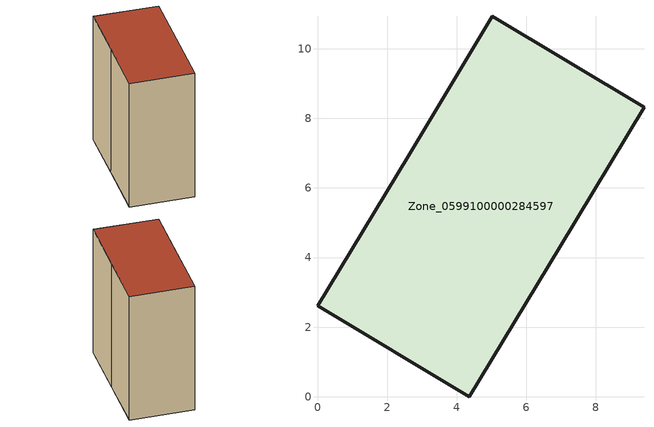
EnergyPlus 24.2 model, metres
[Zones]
Zone_0599100000284597
 floor ground (C_G): 6.97,4.29 4.36,0 0,2.61 2.61,6.91 5.02,10.93 9.38,8.32 z0
 wall outside (C_F): 4.36,0 6.97,4.29 9.38,8.32 5.02,10.93 2.61,6.91 0,2.61 4.36,0 z0:10.87
 roof outside (C_R): 9.38,8.32 5.02,10.93 2.61,6.91 0,2.61 4.36,0 6.97,4.29 z10.87
[BUILDING]
Pand.0599100000284597: North Axis=0; Terrain=City; Loads Convergence Tolerance Value=0.04; Temperature Convergence Tolerance Value=0.4; Solar Distribution=FullExterior; Maximum Number of Warmup Days=25; Minimum Number of Warmup Days=1
[Site:Location]
Rotterdam.The.Hague.AP_ZH_NLD Design_Conditions: Latitude=51.96; Longitude=4.45; Time Zone=1; Elevation=-4.5
[SITE:GROUNDTEMPERATURE:BUILDINGSURFACE]
18, 18, 18, 18, 18, 18, 18, 18, 18, 18, 18, 18
[MATERIAL] Thermal Absorptance=0.9; Solar Absorptance=0.7; Visible Absorptance=0.7
Name | Roughness | Thickness | Conductivity | Density | Specific Heat
G.TI.1975-1991 | MediumSmooth | 0.15 | 0.288461 | 540 | 1210
F.TI.1975-1991 | Rough | 0.3 | 0.230769 | 1920 | 840
R.TI.1975-1991 | MediumRough | 0.2 | 0.153846 | 1500 | 1000
[CONSTRUCTION]
C_G: G.TI.1975-1991
C_F: F.TI.1975-1991
C_R: R.TI.1975-1991
[ZONE]
Zone_0599100000284597: Type=1; Multiplier=1; Ceiling Height=Autocalculate; Volume=Autocalculate; Floor Area=autocalculate; Part of Total Floor Area=Yes
[ZONEINFILTRATION:DESIGNFLOWRATE]
Infil_Zone_0599100000284597: Zone or ZoneList or Space or SpaceList=Zone_0599100000284597; Schedule=AlwaysOn; Design Flow Rate Calculation Method=Flow/Area; Flow Rate per Floor Area=0.003; Constant Term Coefficient=1; Temperature Term Coefficient=0; Velocity Term Coefficient=0; Velocity Squared Term Coefficient=0
[HVACTEMPLATE:ZONE:IDEALLOADSAIRSYSTEM]
Zone_0599100000284597: Maximum Heating Supply Air Temperature=50; Minimum Cooling Supply Air Temperature=13; Maximum Heating Supply Air Humidity Ratio=0.0156; Minimum Cooling Supply Air Humidity Ratio=0.0077; Heating Limit=NoLimit; Cooling Limit=NoLimit; Dehumidification Control Type=ConstantSensibleHeatRatio; Cooling Sensible Heat Ratio=0.7; Dehumidification Setpoint=60; Humidification Control Type=None; Humidification Setpoint=30; Outdoor Air Method=None; Outdoor Air Flow Rate per Person=0.00944; Outdoor Air Flow Rate per Zone Floor Area=0; Outdoor Air Flow Rate per Zone=0; Demand Controlled Ventilation Type=None; Outdoor Air Economizer Type=NoEconomizer; Heat Recovery Type=None; Sensible Heat Recovery Effectiveness=0.7; Latent Heat Recovery Effectiveness=0.65
[ZONECONTROL:THERMOSTAT]
ThermostatControl_Zone_0599100000284597: Zone or ZoneList=Zone_0599100000284597; Control Type Schedule=DualSetpointControlType; Control 1=Thermostat_Zone_0599100000284597; Temperature Difference Between Cutout And Setpoint=0
[THERMOSTATSETPOINT:DUALSETPOINT]
Thermostat_Zone_0599100000284597: Heating Setpoint Temperature Schedule=HeatingSetpoint_Zone_0599100000284597; Cooling Setpoint Temperature Schedule=CoolingSetpoint_Zone_0599100000284597
[SCHEDULE:COMPACT]
HeatingSetpoint_Zone_0599100000284597: Through: 12/31, For: AllDays, Until: 24:00, 21
CoolingSetpoint_Zone_0599100000284597: Through: 12/31, For: AllDays, Until: 24:00, 24
DualSetpointControlType: Through: 12/31, For: AllDays, Until: 24:00, 4
AlwaysOn: Through: 12/31, For: AllDays, Until: 24:00, 1
